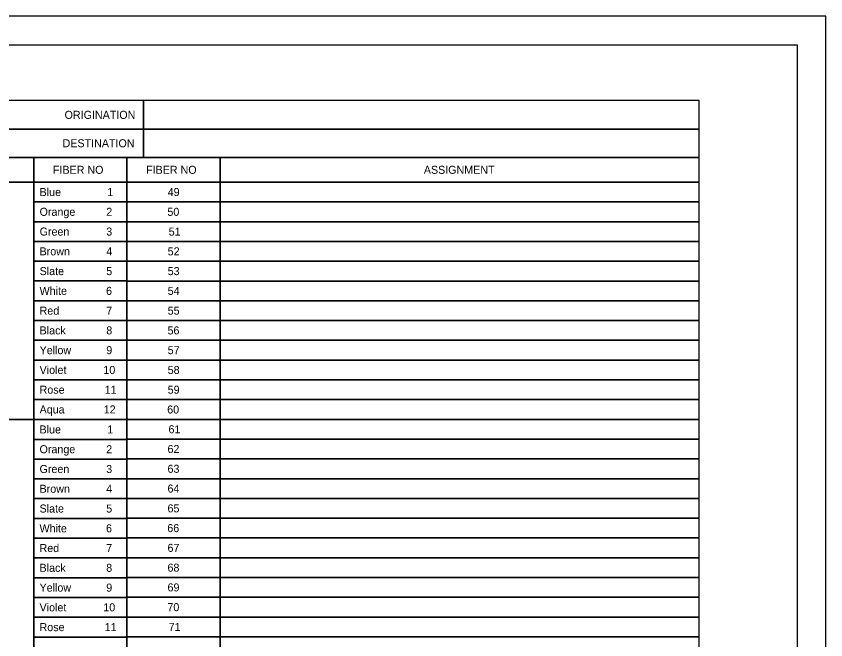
# Model space of a CAD drawing. Extents: x 788194 to 789894, y 1849847 to 1850947.
# Drawn here: x 789186 to 789894, y 1850402 to 1850947 of the extents above; entities that cross this region are included whole.
import ezdxf

# ---------------------------------------------------------------- set-up
doc = ezdxf.new("R2010")
doc.units = 0
for name, color, linetype in [('Sheets_50 Reference Boundary', 7, 'Continuous'), ('Sheets_General Details', 7, 'Continuous'), ('Sheets_Printer Plotting Border', 7, 'Continuous')]:
    doc.layers.add(name, color=color, linetype=linetype)

msp = doc.modelspace()

# ---------------------------------------------------------------- linework, layer by layer
at = {"layer": 'Sheets_50 Reference Boundary'}
msp.add_lwpolyline([(788294.19, 1850921.58), (789869.19, 1850921.58), (789869.19, 1849921.59), (788294.19, 1849921.59)], close=True, dxfattribs=at)
at = {"layer": 'Sheets_General Details'}
for p, q in [((789894.19, 1850946.59), (788194.19, 1850946.59)), ((789894.19, 1849846.59), (789894.19, 1850946.59))]:
    msp.add_line(p, q, dxfattribs=at)
for points in [[(788294.19, 1850921.59), (789869.19, 1850921.59), (789869.19, 1849871.59), (788294.19, 1849871.59)], [(789081.69, 1850848.01), (789297.57, 1850848.01), (789297.57, 1850872.83), (789081.69, 1850872.83)], [(789297.57, 1850848.01), (789783.3, 1850848.01), (789783.3, 1850872.83), (789297.57, 1850872.83)], [(789081.69, 1850823.18), (789297.57, 1850823.18), (789297.57, 1850848.01), (789081.69, 1850848.01)], [(789297.57, 1850823.18), (789783.3, 1850823.18), (789783.3, 1850848.01), (789297.57, 1850848.01)], [(789081.69, 1850801.59), (789201.61, 1850801.59), (789201.61, 1850823.18), (789081.69, 1850823.18)], [(789201.61, 1850801.59), (789283.07, 1850801.59), (789283.07, 1850823.18), (789201.61, 1850823.18)], [(789283.07, 1850801.59), (789364.53, 1850801.59), (789364.53, 1850823.18), (789283.07, 1850823.18)], [(789364.53, 1850801.59), (789783.3, 1850801.59), (789783.3, 1850823.18), (789364.53, 1850823.18)], [(789081.69, 1850594.35), (789201.61, 1850594.35), (789201.61, 1850801.59), (789081.69, 1850801.59)], [(789201.57, 1850784.34), (789283.03, 1850784.34), (789283.03, 1850801.61), (789201.57, 1850801.61)], [(789283.07, 1850784.32), (789364.53, 1850784.32), (789364.53, 1850801.59), (789283.07, 1850801.59)], [(789364.53, 1850784.32), (789783.3, 1850784.32), (789783.3, 1850801.59), (789364.53, 1850801.59)], [(789201.57, 1850767.07), (789283.03, 1850767.07), (789283.03, 1850784.34), (789201.57, 1850784.34)], [(789283.07, 1850767.05), (789364.53, 1850767.05), (789364.53, 1850784.32), (789283.07, 1850784.32)], [(789364.53, 1850767.05), (789783.3, 1850767.05), (789783.3, 1850784.32), (789364.53, 1850784.32)], [(789201.57, 1850749.8), (789283.03, 1850749.8), (789283.03, 1850767.07), (789201.57, 1850767.07)], [(789283.07, 1850749.78), (789364.53, 1850749.78), (789364.53, 1850767.05), (789283.07, 1850767.05)], [(789364.53, 1850749.78), (789783.3, 1850749.78), (789783.3, 1850767.05), (789364.53, 1850767.05)], [(789201.57, 1850732.53), (789283.03, 1850732.53), (789283.03, 1850749.8), (789201.57, 1850749.8)], [(789283.07, 1850732.51), (789364.53, 1850732.51), (789364.53, 1850749.78), (789283.07, 1850749.78)], [(789364.53, 1850732.51), (789783.3, 1850732.51), (789783.3, 1850749.78), (789364.53, 1850749.78)], [(789201.57, 1850715.26), (789283.03, 1850715.26), (789283.03, 1850732.53), (789201.57, 1850732.53)], [(789283.07, 1850715.24), (789364.53, 1850715.24), (789364.53, 1850732.51), (789283.07, 1850732.51)], [(789364.53, 1850715.24), (789783.3, 1850715.24), (789783.3, 1850732.51), (789364.53, 1850732.51)], [(789201.57, 1850697.99), (789283.03, 1850697.99), (789283.03, 1850715.26), (789201.57, 1850715.26)], [(789283.07, 1850697.97), (789364.53, 1850697.97), (789364.53, 1850715.24), (789283.07, 1850715.24)], [(789364.53, 1850697.97), (789783.3, 1850697.97), (789783.3, 1850715.24), (789364.53, 1850715.24)], [(789201.57, 1850680.72), (789283.03, 1850680.72), (789283.03, 1850697.99), (789201.57, 1850697.99)], [(789283.07, 1850680.7), (789364.53, 1850680.7), (789364.53, 1850697.97), (789283.07, 1850697.97)], [(789364.53, 1850680.7), (789783.3, 1850680.7), (789783.3, 1850697.97), (789364.53, 1850697.97)], [(789201.57, 1850663.45), (789283.03, 1850663.45), (789283.03, 1850680.72), (789201.57, 1850680.72)], [(789283.07, 1850663.43), (789364.53, 1850663.43), (789364.53, 1850680.7), (789283.07, 1850680.7)], [(789364.53, 1850663.43), (789783.3, 1850663.43), (789783.3, 1850680.7), (789364.53, 1850680.7)], [(789201.57, 1850646.18), (789283.03, 1850646.18), (789283.03, 1850663.45), (789201.57, 1850663.45)], [(789283.07, 1850646.16), (789364.53, 1850646.16), (789364.53, 1850663.43), (789283.07, 1850663.43)], [(789364.53, 1850646.16), (789783.3, 1850646.16), (789783.3, 1850663.43), (789364.53, 1850663.43)], [(789201.57, 1850628.91), (789283.03, 1850628.91), (789283.03, 1850646.18), (789201.57, 1850646.18)], [(789283.07, 1850628.89), (789364.53, 1850628.89), (789364.53, 1850646.16), (789283.07, 1850646.16)], [(789364.53, 1850628.89), (789783.3, 1850628.89), (789783.3, 1850646.16), (789364.53, 1850646.16)], [(789201.57, 1850611.64), (789283.03, 1850611.64), (789283.03, 1850628.91), (789201.57, 1850628.91)], [(789283.07, 1850611.62), (789364.53, 1850611.62), (789364.53, 1850628.89), (789283.07, 1850628.89)], [(789364.53, 1850611.62), (789783.3, 1850611.62), (789783.3, 1850628.89), (789364.53, 1850628.89)], [(789201.57, 1850594.37), (789283.03, 1850594.37), (789283.03, 1850611.64), (789201.57, 1850611.64)], [(789283.07, 1850594.35), (789364.53, 1850594.35), (789364.53, 1850611.62), (789283.07, 1850611.62)], [(789364.53, 1850594.35), (789783.3, 1850594.35), (789783.3, 1850611.62), (789364.53, 1850611.62)], [(789081.69, 1850387.11), (789201.61, 1850387.11), (789201.61, 1850594.35), (789081.69, 1850594.35)], [(789201.53, 1850576.91), (789282.99, 1850576.91), (789282.99, 1850594.18), (789201.53, 1850594.18)], [(789283.07, 1850577.08), (789364.53, 1850577.08), (789364.53, 1850594.35), (789283.07, 1850594.35)], [(789364.53, 1850577.08), (789783.3, 1850577.08), (789783.3, 1850594.35), (789364.53, 1850594.35)], [(789201.53, 1850559.64), (789282.99, 1850559.64), (789282.99, 1850576.91), (789201.53, 1850576.91)], [(789283.07, 1850559.81), (789364.53, 1850559.81), (789364.53, 1850577.08), (789283.07, 1850577.08)], [(789364.53, 1850559.81), (789783.3, 1850559.81), (789783.3, 1850577.08), (789364.53, 1850577.08)], [(789201.53, 1850542.36), (789282.99, 1850542.36), (789282.99, 1850559.64), (789201.53, 1850559.64)], [(789283.07, 1850542.54), (789364.53, 1850542.54), (789364.53, 1850559.81), (789283.07, 1850559.81)], [(789364.53, 1850542.54), (789783.3, 1850542.54), (789783.3, 1850559.81), (789364.53, 1850559.81)], [(789201.53, 1850525.09), (789282.99, 1850525.09), (789282.99, 1850542.36), (789201.53, 1850542.36)], [(789283.07, 1850525.27), (789364.53, 1850525.27), (789364.53, 1850542.54), (789283.07, 1850542.54)], [(789364.53, 1850525.27), (789783.3, 1850525.27), (789783.3, 1850542.54), (789364.53, 1850542.54)], [(789201.53, 1850507.82), (789282.99, 1850507.82), (789282.99, 1850525.09), (789201.53, 1850525.09)], [(789283.07, 1850508), (789364.53, 1850508), (789364.53, 1850525.27), (789283.07, 1850525.27)], [(789364.53, 1850508), (789783.3, 1850508), (789783.3, 1850525.27), (789364.53, 1850525.27)], [(789201.53, 1850490.55), (789282.99, 1850490.55), (789282.99, 1850507.82), (789201.53, 1850507.82)], [(789283.07, 1850490.73), (789364.53, 1850490.73), (789364.53, 1850508), (789283.07, 1850508)], [(789364.53, 1850490.73), (789783.3, 1850490.73), (789783.3, 1850508), (789364.53, 1850508)], [(789201.53, 1850473.28), (789282.99, 1850473.28), (789282.99, 1850490.55), (789201.53, 1850490.55)], [(789283.07, 1850473.46), (789364.53, 1850473.46), (789364.53, 1850490.73), (789283.07, 1850490.73)], [(789364.53, 1850473.46), (789783.3, 1850473.46), (789783.3, 1850490.73), (789364.53, 1850490.73)], [(789201.53, 1850456.01), (789282.99, 1850456.01), (789282.99, 1850473.28), (789201.53, 1850473.28)], [(789283.07, 1850456.19), (789364.53, 1850456.19), (789364.53, 1850473.46), (789283.07, 1850473.46)], [(789364.53, 1850456.19), (789783.3, 1850456.19), (789783.3, 1850473.46), (789364.53, 1850473.46)], [(789201.53, 1850438.74), (789282.99, 1850438.74), (789282.99, 1850456.01), (789201.53, 1850456.01)], [(789283.07, 1850438.92), (789364.53, 1850438.92), (789364.53, 1850456.19), (789283.07, 1850456.19)], [(789364.53, 1850438.92), (789783.3, 1850438.92), (789783.3, 1850456.19), (789364.53, 1850456.19)], [(789201.53, 1850421.47), (789282.99, 1850421.47), (789282.99, 1850438.74), (789201.53, 1850438.74)], [(789283.07, 1850421.65), (789364.53, 1850421.65), (789364.53, 1850438.92), (789283.07, 1850438.92)], [(789364.53, 1850421.65), (789783.3, 1850421.65), (789783.3, 1850438.92), (789364.53, 1850438.92)], [(789201.53, 1850404.2), (789282.99, 1850404.2), (789282.99, 1850421.47), (789201.53, 1850421.47)], [(789283.07, 1850404.38), (789364.53, 1850404.38), (789364.53, 1850421.65), (789283.07, 1850421.65)], [(789364.53, 1850404.38), (789783.3, 1850404.38), (789783.3, 1850421.65), (789364.53, 1850421.65)], [(789201.53, 1850386.93), (789282.99, 1850386.93), (789282.99, 1850404.2), (789201.53, 1850404.2)], [(789283.07, 1850387.11), (789364.53, 1850387.11), (789364.53, 1850404.38), (789283.07, 1850404.38)], [(789364.53, 1850387.11), (789783.3, 1850387.11), (789783.3, 1850404.38), (789364.53, 1850404.38)]]:
    msp.add_lwpolyline(points, close=True, dxfattribs=at)
at = {"layer": 'Sheets_Printer Plotting Border'}
msp.add_lwpolyline([(788194.19, 1849846.59), (789894.19, 1849846.59), (789894.19, 1850946.59), (788194.19, 1850946.59)], close=True, dxfattribs=at)

# ---------------------------------------------------------------- texts
at = {"layer": 'Sheets_General Details'}
for s, p in [('ORIGINATION', (789228.51, 1850856.92)), ('DESTINATION', (789226.75, 1850832.09)), ('FIBER NO', (789218.31, 1850808.89)), ('FIBER NO', (789299.77, 1850808.89)), ('ASSIGNMENT', (789542.66, 1850808.89)), ('Blue', (789206.66, 1850789.47)), ('1', (789265.84, 1850789.47)), ('49', (789318.67, 1850789.46)), ('Orange', (789206.66, 1850772.2)), ('2', (789264.96, 1850772.2)), ('50', (789318.4, 1850772.19)), ('Green', (789206.66, 1850754.93)), ('3', (789264.96, 1850754.93)), ('51', (789319.55, 1850754.92)), ('Brown', (789206.66, 1850737.66)), ('4', (789264.96, 1850737.66)), ('52', (789318.67, 1850737.65)), ('Slate', (789206.66, 1850720.39)), ('5', (789264.96, 1850720.39)), ('53', (789318.67, 1850720.38)), ('White', (789206.66, 1850703.12)), ('6', (789264.79, 1850703.12)), ('54', (789318.67, 1850703.11)), ('Red', (789206.66, 1850685.85)), ('7', (789264.96, 1850685.85)), ('55', (789318.67, 1850685.84)), ('Black', (789206.66, 1850668.58)), ('8', (789264.96, 1850668.58)), ('56', (789318.51, 1850668.57)), ('Yellow', (789206.66, 1850651.31)), ('9', (789264.96, 1850651.31)), ('57', (789318.67, 1850651.3)), ('Violet', (789206.66, 1850634.04)), ('10', (789262.42, 1850634.04)), ('58', (789318.67, 1850634.03)), ('Rose', (789206.66, 1850616.77)), ('11', (789263.58, 1850616.77)), ('59', (789318.67, 1850616.76)), ('Aqua', (789206.66, 1850599.5)), ('12', (789262.7, 1850599.5)), ('60', (789318.23, 1850599.48)), ('Blue', (789206.61, 1850582.04)), ('1', (789265.79, 1850582.04)), ('61', (789319.39, 1850582.21)), ('Orange', (789206.61, 1850564.77)), ('2', (789264.91, 1850564.77)), ('62', (789318.51, 1850564.94)), ('Green', (789206.61, 1850547.5)), ('3', (789264.91, 1850547.5)), ('63', (789318.51, 1850547.67)), ('Brown', (789206.61, 1850530.23)), ('4', (789264.91, 1850530.23)), ('64', (789318.51, 1850530.4)), ('Slate', (789206.61, 1850512.96)), ('5', (789264.91, 1850512.96)), ('65', (789318.51, 1850513.13)), ('White', (789206.61, 1850495.69)), ('6', (789264.74, 1850495.69)), ('66', (789318.34, 1850495.86)), ('Red', (789206.61, 1850478.42)), ('67', (789318.51, 1850478.59)), ('7', (789264.91, 1850478.42)), ('Black', (789206.61, 1850461.15)), ('8', (789264.91, 1850461.15)), ('68', (789318.51, 1850461.32)), ('Yellow', (789206.61, 1850443.88)), ('9', (789264.91, 1850443.88)), ('69', (789318.51, 1850444.05)), ('Violet', (789206.61, 1850426.61)), ('10', (789262.37, 1850426.61)), ('70', (789318.4, 1850426.78)), ('Rose', (789206.61, 1850409.34)), ('11', (789263.53, 1850409.34)), ('71', (789319.55, 1850409.51))]:
    msp.add_text(s, height=7, dxfattribs=at).set_placement(p)

doc.saveas('drawing.dxf')
